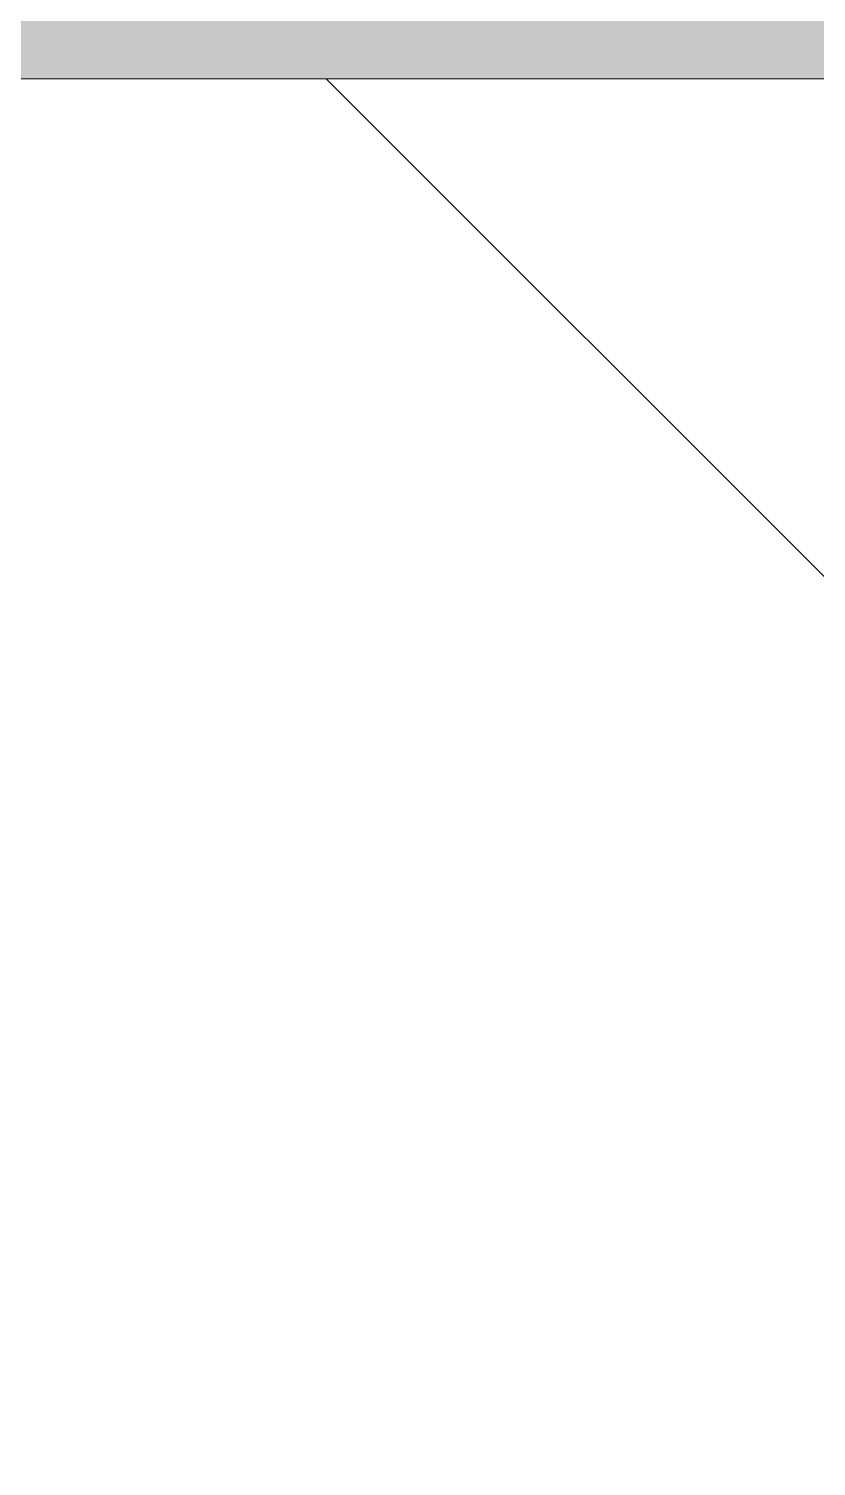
# Model space of a CAD drawing. Header units: millimetres. Extents: x -3238 to 193830, y -8553 to 29000.
# Drawn here: x 15000.44 to 15026.8, y 7853.56 to 7901.67 of the extents above; entities that cross this region are included whole.
import ezdxf

# ---------------------------------------------------------------- set-up
doc = ezdxf.new("R2010")
doc.units = ezdxf.units.MM
doc.layers.add('A-WALL', color=7, linetype='Continuous', lineweight=9)
doc.layers.add('I-WALL', color=7, linetype='Continuous', lineweight=9)
doc.layers.add('I-WALL-2', color=9, linetype='Continuous', lineweight=9, true_color=0x808080)

msp = doc.modelspace()

# ---------------------------------------------------------------- hatches: boundary and pattern name
at = {"layer": 'I-WALL'}
h = msp.add_hatch(dxfattribs=at)
h.set_pattern_fill('FP_13', color=256, style=0, pattern_type=2)
h.set_pattern_definition([(135, (0, 0), (-70.7107, -70.7107), [])])
h.paths.add_polyline_path([(16660, 7700), (16660, 7900), (14999.91, 7900), (14999.91, 7700), (16169.002, 7700)])
h.paths.add_polyline_path([(13559.91, 7700), (13559.91, 7900), (12760, 7900), (12760, 7700), (13500.859, 7700)])
h.paths.add_polyline_path([(12160, 7700), (12160, 7900), (11460, 7900), (11460, 7830), (10660, 7830), (10660, 7900), (8260, 7900), (8260, 7700), (11480, 7700)])
h.paths.add_polyline_path([(7660, 7700), (7660, 7900), (6530, 7900), (6530, 7700), (7640, 7700)])
h.paths.add_polyline_path([(3730, 7700), (4030, 7700), (4030, 7900), (3730, 7900)])
at = {"layer": 'I-WALL-2'}
h = msp.add_hatch(dxfattribs=at)
h.set_pattern_fill('FP_99', color=256, style=0, pattern_type=2)
h.set_pattern_definition([(0, (0, 0), (121.92, 30.48), [10.058, -81.382, 10.058, -81.382, -487.68]), (0, (0, 0), (121.92, 30.48), [-182.88, 10.058, -172.822, 10.058, -81.382, -213.36]), (0, (0, 0), (121.92, 30.48), [-457.2, 10.058, -50.902, 10.058, -142.342]), (120, (45.72, 15.24), (-87.356454, 90.345817), [10.058, -81.382, 10.058, -81.382, -487.68]), (120, (45.72, 15.24), (-87.356454, 90.345817), [-182.88, 10.058, -172.822, 10.058, -81.382, -213.36]), (120, (45.72, 15.24), (-87.356454, 90.345817), [-457.2, 10.058, -50.902, 10.058, -142.342]), (240, (60.96, 76.2), (-34.563546, -120.825817), [10.058, -81.382, 10.058, -81.382, -487.68]), (240, (60.96, 76.2), (-34.563546, -120.825817), [-182.88, 10.058, -172.822, 10.058, -81.382, -213.36]), (240, (60.96, 76.2), (-34.563546, -120.825817), [-457.2, 10.058, -50.902, 10.058, -142.342])])
h.paths.add_polyline_path([(20010, 7900), (20010, 7920), (14999.91, 7920), (14999.91, 7900), (19760, 7900)])
h.paths.add_polyline_path([(13559.91, 7900), (13559.91, 7920), (6530, 7920), (6530, 7900), (13500.859, 7900)])
h.paths.add_polyline_path([(3495.321, 7900), (4030, 7900), (4030, 7920), (3285, 7920), (3285, 7908), (3340, 7908), (3340, 7900)])
h.paths.add_polyline_path([(1830, 7900), (1830, 7908), (1885, 7908), (1885, 7920), (1270, 7920), (1270, 7900), (1494.213, 7900)])

# ---------------------------------------------------------------- linework, layer by layer
at = {"layer": 'A-WALL'}
msp.add_line((16660, 7900), (14999.91, 7900), dxfattribs=at)

doc.saveas('drawing.dxf')
